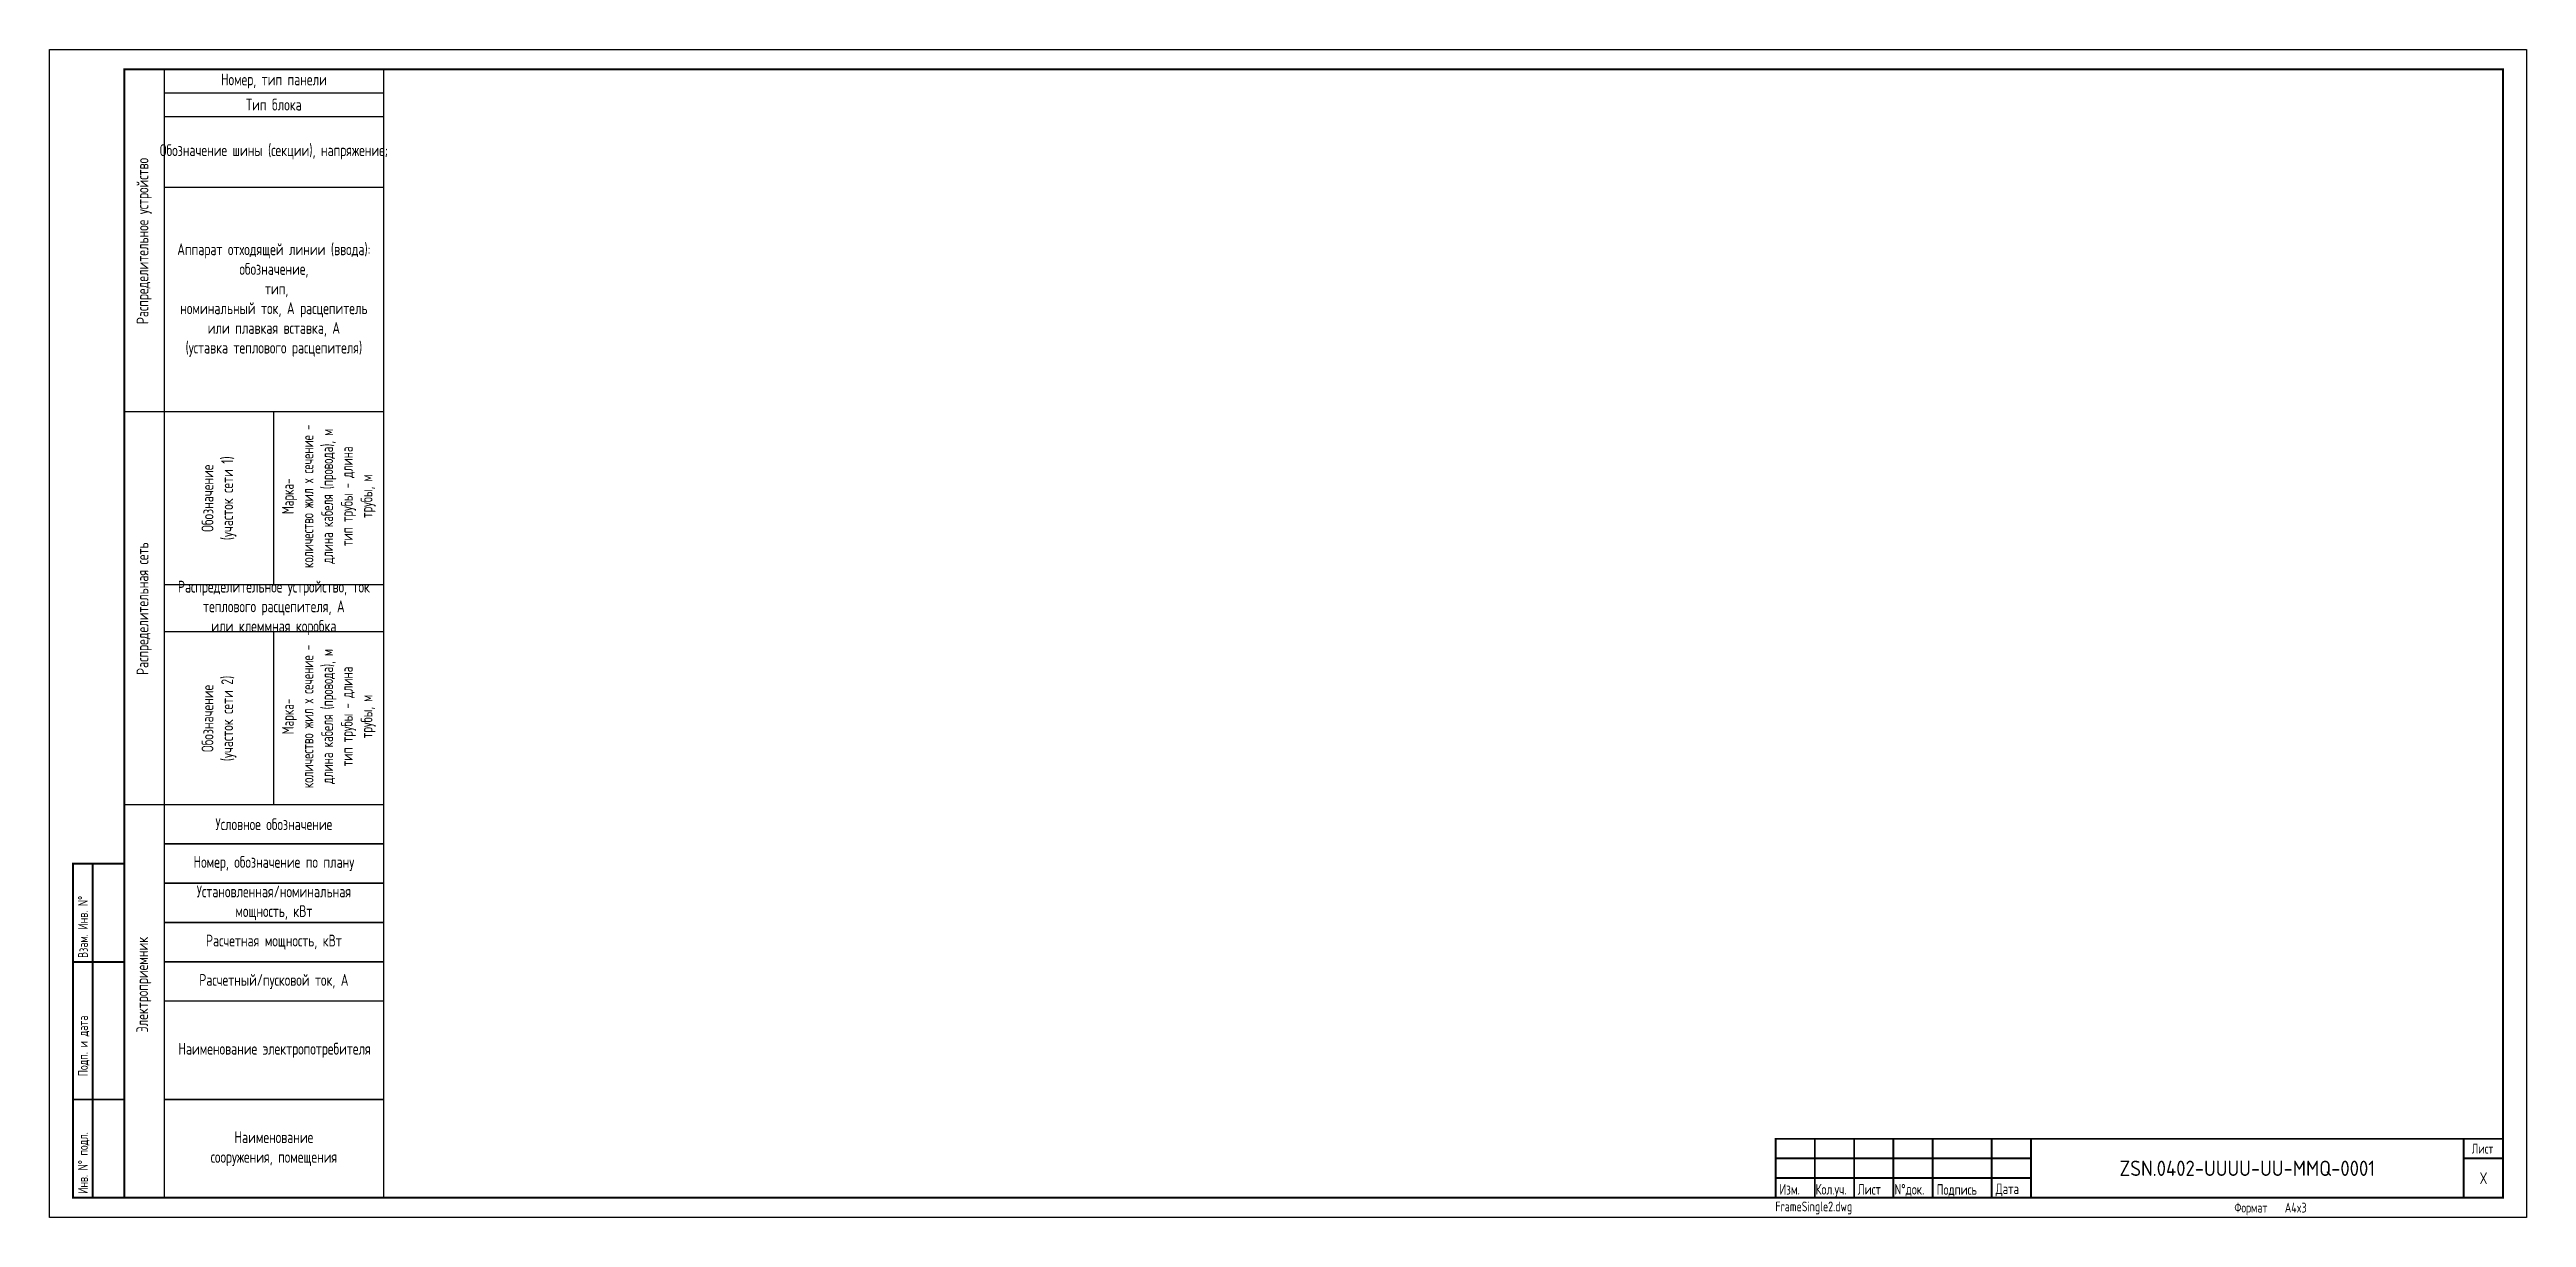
# Model space of a CAD drawing. Extents: x -305 to 325, y -577 to -280.
import ezdxf
from ezdxf.enums import TextEntityAlignment as Align

# ---------------------------------------------------------------- set-up
doc = ezdxf.new("R2010")
doc.units = 0
doc.layers.get('0').update_dxf_attribs({"lineweight": 25})
doc.layers.add('FORMAT', color=1, linetype='Continuous', lineweight=30)
doc.styles.add('ROMAND0-100', font='romand.shx')
doc.styles.add('ROMANS0-60', font='romans.shx', dxfattribs={"width": 0.6})
doc.styles.add('ROMANS0-70', font='romans.shx', dxfattribs={"width": 0.7, "height": 3})

# ---------------------------------------------------------------- blocks, each defined once
blk = doc.blocks.new('Боковушка')
for p, q in [((0, 287), (0, 0)), ((0, 287), (66, 287)), ((10.12, 287), (66, 287)), ((10.12, 287), (10.12, 0)), ((66, 0), (66, 287)), ((10.12, 281), (66, 281)), ((10.12, 275), (66, 275)), ((10.12, 257), (66, 257)), ((0, 200), (66, 200)), ((38.06, 156), (38.06, 200)), ((10.12, 156), (66, 156)), ((10.12, 144), (66, 144)), ((38.06, 100), (38.06, 144)), ((0, 100), (66, 100)), ((10.12, 100), (66, 100)), ((10.12, 90), (66, 90)), ((66, 90), (10.12, 90)), ((66, 80), (10.12, 80)), ((10.12, 80), (66, 80)), ((10.12, 70), (66, 70)), ((66, 70), (10.12, 70)), ((10.12, 60), (66, 60)), ((66, 60), (10.12, 60)), ((66, 50), (10.12, 50)), ((66, 50), (10.12, 50)), ((10.12, 25), (66, 25)), ((66, 25), (10.12, 25)), ((0, 0), (10.12, 0)), ((66, 0), (0, 0)), ((10.12, 0), (66, 0)), ((10.12, 0), (66, 0))]:
    blk.add_line(p, q)
at = {"color": 5, "lineweight": 30, "char_height": 3, "attachment_point": 5, "style": 'ROMANS0-70'}
for s, insert, width in [('Номер, тип панели', (38.06, 284), 55.8837), ('Тип блока', (38.06, 278), 55.8837), ('Обозначение шины (секции), напряжение;', (38.06, 266), 55.8837), ('Аппарат отходящей линии (ввода):\\Pобозначение,\\P тип,\\Pноминальный ток, А расцепитель или плавкая вставка, А\\P(уставка теплового расцепителя)', (38.06, 228.3), 55.8837), ('Распределительное устройство, ток теплового расцепителя, А \\Pили клеммная коробка ', (38.06, 150), 55.8837), ('Условное обозначение', (38.06, 95), 56.2106), ('Номер, обозначение по плану', (38.06, 85), 56.2106), ('Установленная/номинальная мощность, кВт', (38.06, 75), 56.2106), ('Расчетная мощность, кВт', (38.06, 65), 55.8837), ('Расчетный/пусковой ток, А', (38.06, 55), 55.8837), ('Наименование электропотребителя', (38.22, 37.5), 56.2106), ('Наименование \\Pсооружения, помещения', (38.06, 12.5), 55.8837)]:
    blk.add_mtext(s, dxfattribs=dict(at, insert=insert, width=width))
at = {"color": 5, "lineweight": 30, "char_height": 3, "attachment_point": 5, "rotation": 90, "style": 'ROMANS0-70'}
for s, insert, width in [('Распределительное устройство', (5.06, 243.3), 87.4), ('{\\W0.65;Марка-\\Pколичество жил х сечение - длина кабеля (провода), м\\Pтип трубы - длина \\Pтрубы, м }', (52.03, 178.4), 43.8), ('Обозначение \\P(участок сети 1)', (24.09, 177.9), 43.8), ('Распределительная сеть', (5.06, 149.8), 99.6), ('{\\W0.65;Марка-\\Pколичество жил х сечение - длина кабеля (провода), м\\Pтип трубы - длина \\Pтрубы, м }', (52.03, 122.4), 43.8), ('Обозначение \\P(участок сети 2)', (24.09, 121.9), 43.8), ('Электроприемник', (4.96, 54.2), 110.4)]:
    blk.add_mtext(s, dxfattribs=dict(at, insert=insert, width=width))
blk = doc.blocks.new('*U41')
at = {"layer": 'FORMAT'}
for p, q in [((439, -287), (504, -287)), ((439, -287), (504, -287)), ((439, -292), (504, -292))]:
    blk.add_line(p, q, dxfattribs=at)
blk.add_lwpolyline([(630, -297), (0, -297), (0, 0), (630, 0)], close=True, dxfattribs=at)
at = {"layer": 'FORMAT', "const_width": 0.5}
for points in [[(624, -292), (19, -292), (19, -5), (624, -5)], [(439, -277), (439, -292), (624, -292), (624, -277)]]:
    blk.add_lwpolyline(points, close=True, dxfattribs=at)
for points in [[(19, -207), (6, -207), (6, -292), (19, -292)], [(11, -292), (11, -207)], [(6, -232), (19, -232)], [(6, -267), (19, -267)], [(449, -277), (449, -292)], [(459, -277), (459, -292)], [(469, -277), (469, -292)], [(479, -277), (479, -292)], [(494, -277), (494, -292)], [(504, -277), (504, -292)], [(614, -277), (614, -292)], [(439.16, -282), (504, -282)], [(614, -282), (624, -282)], [(439.16, -287), (504, -287)]]:
    blk.add_lwpolyline(points, dxfattribs=at)
at = {"layer": 'FORMAT', "ltscale": 450}
blk.add_blockref('Боковушка', (19, -292), dxfattribs=at)
at = {"layer": 'FORMAT', "style": 'ROMANS0-70', "width": 0.7}
for s, p in [('Взам. Инв. N%%d', (10.5, -231)), ('Подп. и дата', (10.5, -261.11)), ('Инв. N%%d подл.', (10.5, -291))]:
    blk.add_text(s, height=2.5, rotation=90, dxfattribs=at).set_placement(p, align=Align.BOTTOM_LEFT)
blk.add_text('Лист', height=2.5, dxfattribs=at).set_placement((618.83, -279.5), align=Align.MIDDLE_CENTER)
blk.add_text('Формат', height=2.5, dxfattribs=at).set_placement((555.71, -295.75))
at = {"layer": 'FORMAT', "insert": (438.96, -292.95), "char_height": 2.5, "attachment_point": 1, "style": 'ROMANS0-70'}
blk.add_mtext('FrameSingle2.dwg', dxfattribs=at)
at = {"layer": 'FORMAT', "style": 'ROMANS0-70', "width": 0.7, "flags": 8}
for tag, p in [('ZINVN', (15, -219.5)), ('INVN', (15, -279.5))]:
    blk.add_attdef(tag, text='', height=3, rotation=90, dxfattribs=at).set_placement(p, align=Align.MIDDLE_CENTER)
at = {"layer": 'FORMAT', "flags": 8}
for tag, height, style, width, p in [('TITLE', 3.9, 'ROMAND0-100', 0.85, (559, -284.5)), ('SH', 3, 'ROMANS0-70', 0.7, (619.08, -287.02))]:
    blk.add_attdef(tag, text='', height=height, dxfattribs=dict(at, style=style, width=width)).set_placement(p, align=Align.MIDDLE_CENTER)
at = {"layer": 'FORMAT', "width": 0.7, "flags": 8}
for tag, style, p in [('POST5', 'ROMANS0-70', (440, -292)), ('NAME5', 'ROMANS0-70', (449.17, -292)), ('SIGN5', 'ROMANS0-70', (459.89, -292)), ('DATE5', 'ROMANS0-60', (469.28, -292)), ('SIGN4', 'ROMANS0-70', (480, -292.07)), ('DATE4', 'ROMANS0-60', (495, -291.87))]:
    blk.add_attdef(tag, text='', height=2.7, dxfattribs=dict(at, style=style)).set_placement(p, align=Align.BOTTOM_LEFT)
at = {"layer": 'FORMAT', "ltscale": 100, "style": 'ROMANS0-70', "width": 0.7}
blk.add_attdef('A4X', (568.54, -295.75), '', height=2.5, dxfattribs=at)

msp = doc.modelspace()

# ---------------------------------------------------------------- block references
at = {"ltscale": 100}
ref = msp.add_blockref('*U41', (-305.21, -280.38), dxfattribs=at)
ref.add_attrib('A4X', 'A4x3', (263.33, -576.13), dxfattribs={"layer": 'FORMAT', "ltscale": 100, "height": 2.5, "style": 'ROMANS0-70', "width": 0.7})
ref.add_attrib('SIGN4', 'Подпись', dxfattribs={"layer": 'FORMAT', "height": 2.7, "style": 'ROMANS0-70', "width": 0.7}).set_placement((174.79, -572.44), align=Align.BOTTOM_LEFT)
ref.add_attrib('DATE4', 'Дата', dxfattribs={"layer": 'FORMAT', "height": 2.7, "style": 'ROMANS0-60', "width": 0.7}).set_placement((189.79, -572.25), align=Align.BOTTOM_LEFT)
ref.add_attrib('POST5', 'Изм.', dxfattribs={"layer": 'FORMAT', "height": 2.7, "style": 'ROMANS0-70', "width": 0.7}).set_placement((134.79, -572.38), align=Align.BOTTOM_LEFT)
ref.add_attrib('NAME5', 'Кол.уч.', dxfattribs={"layer": 'FORMAT', "height": 2.7, "style": 'ROMANS0-70', "width": 0.7}).set_placement((143.96, -572.38), align=Align.BOTTOM_LEFT)
ref.add_attrib('SIGN5', 'Лист', dxfattribs={"layer": 'FORMAT', "height": 2.7, "style": 'ROMANS0-70', "width": 0.7}).set_placement((154.68, -572.38), align=Align.BOTTOM_LEFT)
ref.add_attrib('DATE5', 'N%%dдок.', dxfattribs={"layer": 'FORMAT', "height": 2.7, "style": 'ROMANS0-60', "width": 0.7}).set_placement((164.07, -572.38), align=Align.BOTTOM_LEFT)
ref.add_attrib('SH', 'Х', dxfattribs={"layer": 'FORMAT', "height": 3, "style": 'ROMANS0-70', "width": 0.7}).set_placement((313.87, -567.39), align=Align.MIDDLE_CENTER)
ref.add_attrib('TITLE', 'ZSN.0402-UUUU-UU-MMQ-0001', dxfattribs={"layer": 'FORMAT', "height": 3.9, "style": 'ROMAND0-100', "width": 0.85}).set_placement((253.79, -564.88), align=Align.MIDDLE_CENTER)

doc.saveas('drawing.dxf')
